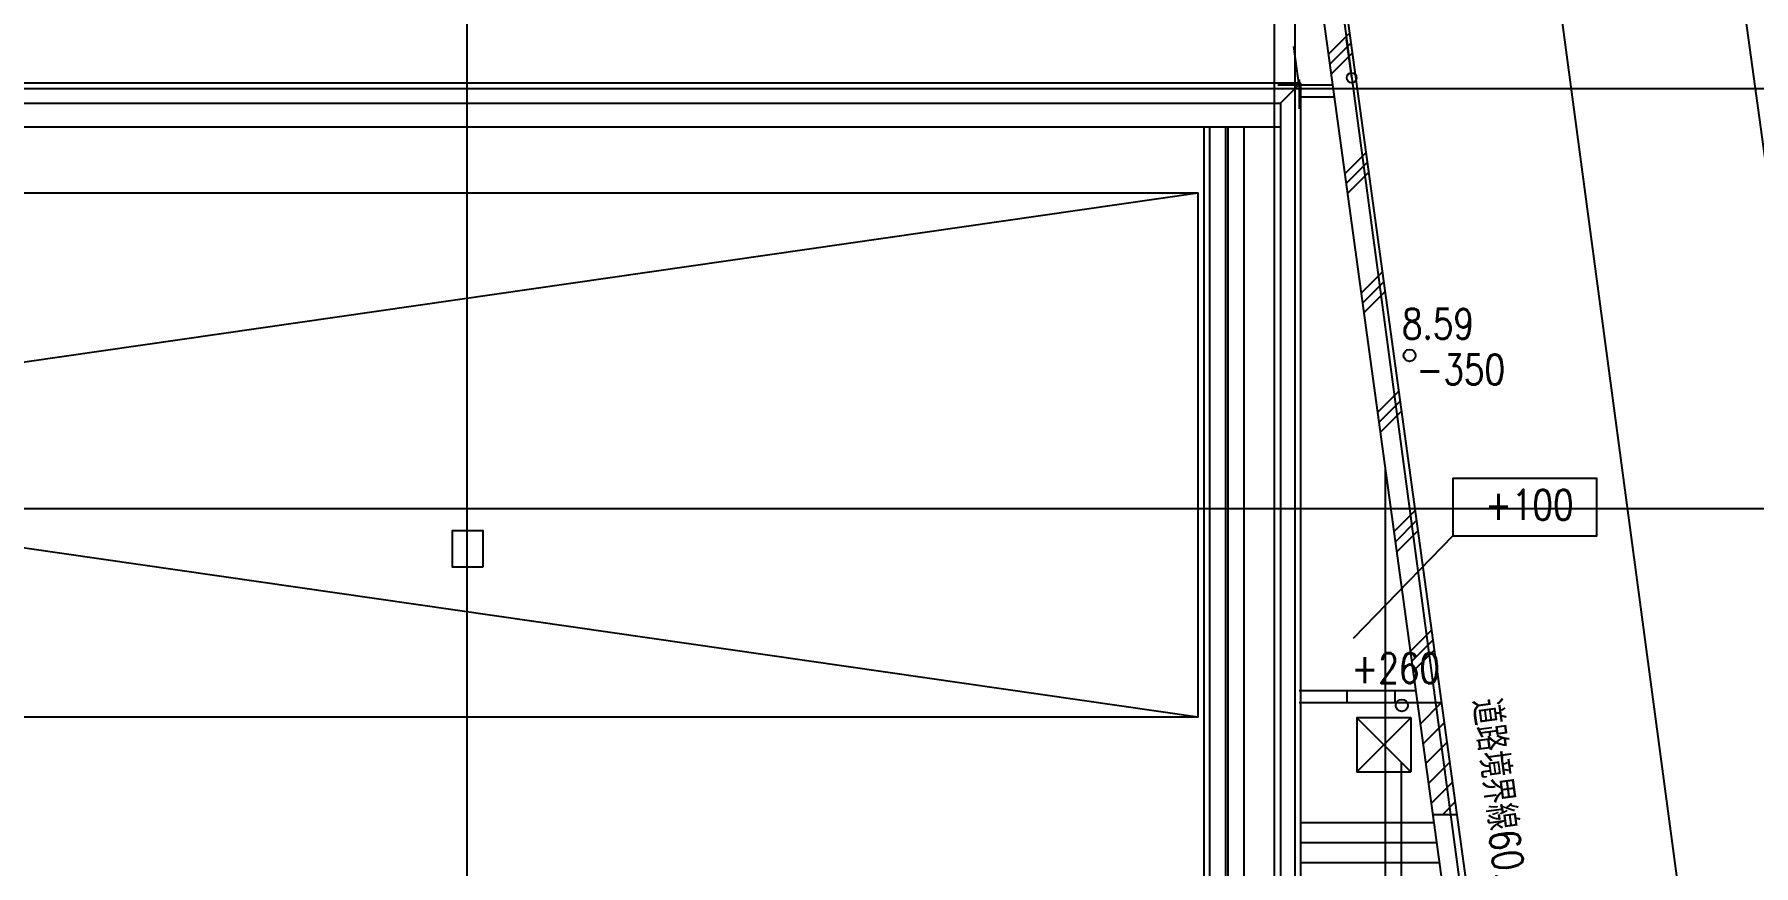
# Model space of a CAD drawing. Header units: millimetres. Extents: x 0 to 126150, y 0 to 89100.
# Drawn here: x 64163 to 85657, y 35036 to 45425 of the extents above; entities that cross this region are included whole.
import ezdxf
from ezdxf.enums import TextEntityAlignment as Align

# ---------------------------------------------------------------- set-up
doc = ezdxf.new("R2010")
doc.units = ezdxf.units.MM
doc.header["$LTSCALE"] = 0.2
doc.linetypes.add('CENTER', pattern=[50.8, 31.75, -6.35, 6.35, -6.35])
doc.layers.add('A_建築', color=8, linetype='Continuous')
doc.layers.add('A_通芯', color=8, linetype='CENTER', plot=False)
doc.styles.get("Standard").update_dxf_attribs({"font": 'simplex.shx', "width": 0.8, "bigfont": 'extfont2.shx'})

msp = doc.modelspace()

# ---------------------------------------------------------------- linework, layer by layer
at = {"layer": 'A_建築', "lineweight": -3}
for points in [[(77785.61, 86440.02), (87681.39, 12611.86), (47398.24, 11269.88)], [(76366.2, 76705.96), (84341.12, 17208.47)], [(81646.93, 73933.44), (86239.23, 40675.79), (86734.52, 40744.17)], [(77422.19, 68827.68), (78515.76, 68196.32), (79439.61, 61303.8), (78623.53, 59890.3), (78326.31, 59849.48), (82643.41, 28410.38), (82941.51, 28444.93), (78623.53, 59890.3)], [(80341.13, 45176.57), (80607.42, 45442.87)], [(80631.98, 44882.86), (80567.97, 45360.86)], [(79971.26, 44814.81), (79908.97, 45272.86)], [(80358.23, 45052.27), (80624.52, 45318.47)], [(80375.32, 44927.87), (80641.53, 45194.17)], [(31903.54, 17484.81), (31653.54, 17484.81), (31653.54, 44814.81), (31903.54, 44564.81), (79743.54, 44564.81), (79993.55, 44814.81), (31653.54, 44814.81)], [(79993.55, 44814.81), (79993.55, 17334.81), (31843.54, 17334.81)], [(79708.25, 44794.82), (80393.57, 44794.82)], [(79973.55, 44861.99), (79973.55, 44494.64)], [(79743.54, 44564.81), (79743.54, 17384.81), (31903.54, 17384.81), (31903.54, 22356.25), (35858.54, 22356.25), (35858.54, 17334.81)], [(79993.55, 44644.82), (80414.17, 44644.82)], [(79743.54, 44264.81), (31903.54, 44264.81)], [(78788.55, 17334.81), (78788.55, 44264.81)], [(78858.54, 17334.81), (78858.54, 44264.81)], [(79058.55, 17334.81), (79058.55, 44264.81)], [(79088.54, 17334.81), (79088.54, 44264.81)], [(79288.54, 17334.81), (79288.54, 44264.81)], [(80546.02, 43684.47), (80812.32, 43950.67)], [(80563.13, 43560.07), (80829.42, 43826.37)], [(80580.22, 43435.77), (80846.43, 43701.97)], [(33207.52, 36892.74), (78709.54, 43445.56)], [(78709.54, 36892.74), (33207.52, 43445.56)], [(80750.93, 42192.27), (81017.22, 42458.57)], [(80768.02, 42067.97), (81034.33, 42334.17)], [(80785.13, 41943.57), (81051.32, 42209.87)], [(80955.82, 40700.07), (81222.12, 40966.37)], [(80972.92, 40575.77), (81239.12, 40842.07)], [(80990.02, 40451.37), (81256.23, 40717.67)], [(81051.47, 40003.62), (81051.47, 26416.56)], [(81896.88, 39156.44), (83696.88, 39156.44), (83696.88, 39876.45), (81896.88, 39876.45), (81896.88, 39156.44), (80652.06, 37875.21)], [(81160.72, 39207.97), (81427.03, 39474.17)], [(81177.82, 39083.57), (81444.02, 39349.87)], [(81194.93, 38959.27), (81461.12, 39225.57)], [(81365.63, 37715.77), (81631.92, 37982.07)], [(81382.72, 37591.47), (81648.93, 37857.67)], [(81399.82, 37467.07), (81666.03, 37733.37)], [(79973.53, 37224.82), (81433.05, 37224.82)], [(80573.53, 37074.82), (80573.53, 37224.82)], [(81173.53, 37074.82), (81173.53, 37224.82)], [(79973.53, 37074.82), (81756.47, 37074.82)], [(81456.02, 37057.27), (81473.63, 37074.77)], [(81490.23, 36808.57), (81756.52, 37074.77)], [(80697.39, 36210.1), (81372.4, 36885.09), (81372.4, 36210.1)], [(81372.4, 36885.09), (80697.39, 36885.09)], [(81524.33, 36559.87), (81790.62, 36826.17)], [(81558.52, 36311.17), (81824.82, 36577.47)], [(81251.47, 36329.85), (81251.47, 26416.56)], [(81592.62, 36062.47), (81858.93, 36328.77)], [(81626.82, 35813.77), (81893.02, 36080.07)], [(81770.72, 35674.77), (81927.22, 35831.37)], [(79993.55, 35574.82), (81659.62, 35574.82)], [(81645.89, 35674.82), (81948.71, 35674.82)], [(79993.55, 35324.82), (81693.94, 35324.82)], [(79993.55, 35074.82), (81728.27, 35074.82)]]:
    msp.add_lwpolyline(points, dxfattribs=at)
for points in [[(33207.52, 43445.56), (78709.54, 43445.56), (78709.54, 36892.74), (33207.52, 36892.74)], [(69775.07, 38769.8), (69775.07, 39219.8), (69385.06, 39219.8), (69385.06, 38769.8)], [(81372.4, 36210.1), (80697.39, 36885.09), (80697.39, 36210.1)]]:
    msp.add_lwpolyline(points, close=True, dxfattribs=at)
for centre, radius in [((80631.68, 44883.03), 62.38), ((81356.79, 41413.42), 75), ((81259.12, 37039.38), 75), ((81259.13, 37039.38), 75)]:
    msp.add_circle(centre, radius, dxfattribs=at)
at = {"layer": 'A_通芯'}
for p, q in [((69573.55, 7195.51), (69573.55, 50618.35)), ((79923.55, 7195.51), (79923.55, 50618.35)), ((79668.56, 8094.61), (79668.56, 50084.85)), ((103575.31, 44744.81), (25681.81, 44744.81)), ((103575.31, 39494.81), (25681.81, 39494.81))]:
    msp.add_line(p, q, dxfattribs=at)

# ---------------------------------------------------------------- texts
at = {"layer": 'A_建築', "lineweight": -3, "width": 0.8}
for s, rotation, p in [('8.59', 359.840048, (81259.12, 41508.21)), ('-350', 359.840212, (81440.97, 40937.86)), ('+100', 359.840115, (82298.32, 39247.41)), ('+260', 359.840212, (80627.63, 37205.17)), ('道路境界線60.03', 277.634508, (82012.62, 37085.51))]:
    msp.add_text(s, height=375.94, rotation=rotation, dxfattribs=at).set_placement(p, align=Align.BOTTOM_LEFT)

doc.saveas('drawing.dxf')
